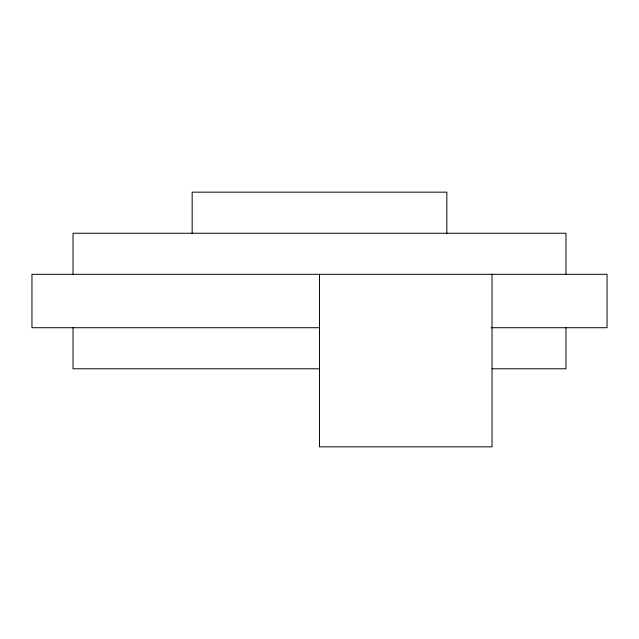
<?xml version="1.0" encoding="UTF-8"?>
<svg xmlns="http://www.w3.org/2000/svg" width="639" height="639" viewBox="0 0 639 639"><rect width="100%" height="100%" fill="white"/><g stroke="black" fill="none" stroke-linecap="round" stroke-linejoin="round"><path stroke-width="0.96" d="M319.5 327.719L31.95 327.719L31.95 274.315L607.05 274.315L607.05 327.719L491.231 327.719M319.5 368.791L73.03 368.791L73.03 327.719M492.126 368.791L565.97 368.791L565.97 327.719M565.97 274.315L565.97 233.235L73.03 233.235L73.03 274.315M492.03 274.315L492.03 446.845L319.5 446.845L319.5 274.315M446.845 233.73L446.845 192.155L192.155 192.155L192.155 233.73"/></g></svg>
